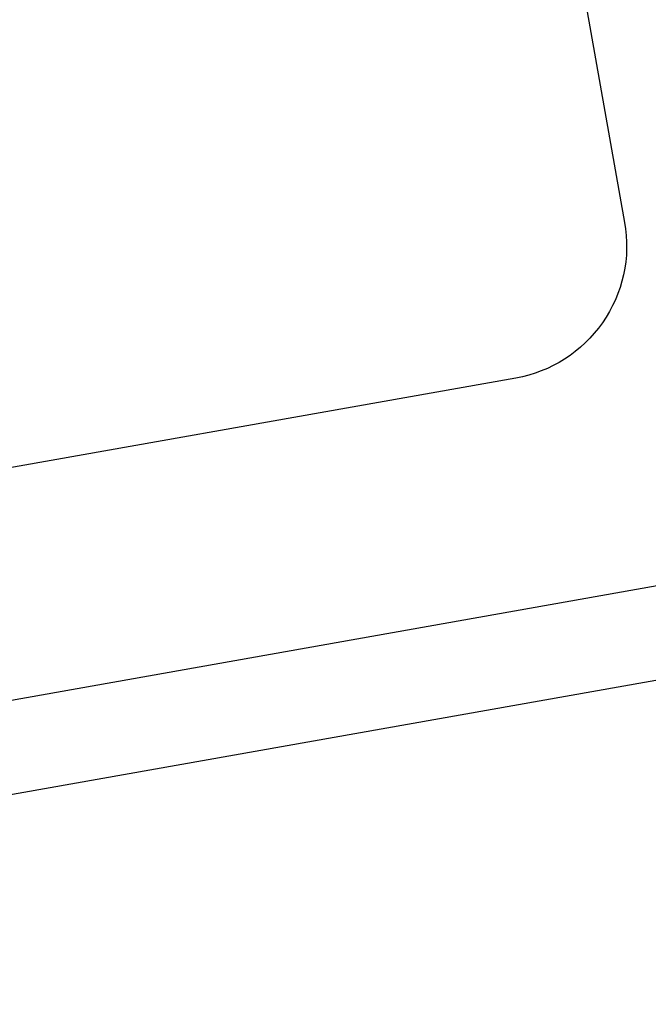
# Model space of a CAD drawing. Header units: millimetres. Extents: x -360149 to 9420325, y 0 to 292181.
# Drawn here: x -194480.217 to -194477.682, y 106316.134 to 106320.096 of the extents above; entities that cross this region are included whole.
import ezdxf
from ezdxf import colors
from ezdxf.entities.mleader import LeaderData, LeaderLine
from ezdxf.math import Vec2, Vec3

# ---------------------------------------------------------------- set-up
doc = ezdxf.new("R2010")
doc.units = ezdxf.units.MM
doc.header["$MEASUREMENT"] = 0
doc.layers.get('0').update_dxf_attribs({"color": 250, "lineweight": 9})
for name, color, linetype, lineweight in [('_АР ТЕКСТ', 250, 'Continuous', 25), ('АР_Отметки', 250, 'Continuous', 15), ('АР_Размеры', 175, 'Continuous', 9), ('АР_Сущ Несущая стена', 202, 'Continuous', 30)]:
    doc.layers.add(name, color=color, linetype=linetype, lineweight=lineweight)
doc.styles.add('ISOCPEUR', font='isocpeur.ttf', dxfattribs={"width": 0.7})

# ---------------------------------------------------------------- blocks, each defined once
blk = doc.blocks.new('_DotSmall')
at = {"color": 0, "linetype": 'ByBlock', "const_width": 0.5}
blk.add_lwpolyline([(-0.0625, 0, 1), (0.0625, 0, 1)], format="xyb", close=True, dxfattribs=at)

msp = doc.modelspace()

# ---------------------------------------------------------------- linework, layer by layer
at = {"layer": 'АР_Размеры', "color": 5, "lineweight": 0, "ltscale": 100, "transparency": 33554687}
for points in [[(-194436.8754, 106328.4356), (-194476.4976, 106321.4131), (-194476.8926, 106320.8478), (-194476.7863, 106320.2476), (-194475.8258, 106320.4178), (-194475.4215, 106318.1368, -0.414362), (-194475.6685, 106317.7835), (-194482.2713, 106316.6132, -0.414326), (-194483.4727, 106317.4528)], [(-194436.8754, 106328.4356), (-194476.4976, 106321.4131), (-194476.8926, 106320.8478), (-194476.7863, 106320.2476), (-194475.8258, 106320.4178), (-194475.4215, 106318.1368, -0.414362), (-194475.6685, 106317.7835), (-194482.2713, 106316.6132, -0.414326), (-194483.4727, 106317.4528)], [(-194436.8754, 106328.4356), (-194476.4976, 106321.4131), (-194476.8926, 106320.8478), (-194476.7863, 106320.2476), (-194475.8258, 106320.4178), (-194475.4215, 106318.1368, -0.414362), (-194475.6685, 106317.7835), (-194482.2713, 106316.6132, -0.414326), (-194483.4727, 106317.4528)], [(-194436.8754, 106328.4356), (-194476.4976, 106321.4131), (-194476.8926, 106320.8478), (-194476.7863, 106320.2476), (-194475.8258, 106320.4178), (-194475.4215, 106318.1368, -0.414362), (-194475.6685, 106317.7835), (-194482.2713, 106316.6132, -0.414326), (-194483.4727, 106317.4528)], [(-194436.8754, 106328.4356), (-194476.4976, 106321.4131), (-194476.8926, 106320.8478), (-194476.7863, 106320.2476), (-194475.8258, 106320.4178), (-194475.4215, 106318.1368, -0.414362), (-194475.6685, 106317.7835), (-194482.2713, 106316.6132, -0.414326), (-194483.4727, 106317.4528)], [(-194436.8754, 106328.4356), (-194476.4976, 106321.4131), (-194476.8926, 106320.8478), (-194476.7863, 106320.2476), (-194475.8258, 106320.4178), (-194475.4215, 106318.1368, -0.414362), (-194475.6685, 106317.7835), (-194482.2713, 106316.6132, -0.414326), (-194483.4727, 106317.4528)], [(-194436.8754, 106328.4356), (-194476.4976, 106321.4131), (-194476.8926, 106320.8478), (-194476.7863, 106320.2476), (-194475.8258, 106320.4178), (-194475.4215, 106318.1368, -0.414362), (-194475.6685, 106317.7835), (-194482.2713, 106316.6132, -0.414326), (-194483.4727, 106317.4528)], [(-194436.8754, 106328.4356), (-194476.4976, 106321.4131), (-194476.8926, 106320.8478), (-194476.7863, 106320.2476), (-194475.8258, 106320.4178), (-194475.4215, 106318.1368, -0.414362), (-194475.6685, 106317.7835), (-194482.2713, 106316.6132, -0.414326), (-194483.4727, 106317.4528)], [(-194436.8754, 106328.4356), (-194476.4976, 106321.4131), (-194476.8926, 106320.8478), (-194476.7863, 106320.2476), (-194475.8258, 106320.4178), (-194475.4215, 106318.1368, -0.414362), (-194475.6685, 106317.7835), (-194482.2713, 106316.6132, -0.414326), (-194483.4727, 106317.4528)], [(-194436.8754, 106328.4356), (-194476.4976, 106321.4131), (-194476.8926, 106320.8478), (-194476.7863, 106320.2476), (-194475.8258, 106320.4178), (-194475.4215, 106318.1368, -0.414362), (-194475.6685, 106317.7835), (-194482.2713, 106316.6132, -0.414326), (-194483.4727, 106317.4528)], [(-194436.8754, 106328.4356), (-194476.4976, 106321.4131), (-194476.8926, 106320.8478), (-194476.7863, 106320.2476), (-194475.8258, 106320.4178), (-194475.4215, 106318.1368, -0.414362), (-194475.6685, 106317.7835), (-194482.2713, 106316.6132, -0.414326), (-194483.4727, 106317.4528)], [(-194436.8754, 106328.4356), (-194476.4976, 106321.4131), (-194476.8926, 106320.8478), (-194476.7863, 106320.2476), (-194475.8258, 106320.4178), (-194475.4215, 106318.1368, -0.414362), (-194475.6685, 106317.7835), (-194482.2713, 106316.6132, -0.414326), (-194483.4727, 106317.4528)], [(-194436.8754, 106328.4356), (-194476.4976, 106321.4131), (-194476.8926, 106320.8478), (-194476.7863, 106320.2476), (-194475.8258, 106320.4178), (-194475.4215, 106318.1368, -0.414362), (-194475.6685, 106317.7835), (-194482.2713, 106316.6132, -0.414326), (-194483.4727, 106317.4528)], [(-194436.8754, 106328.4356), (-194476.4976, 106321.4131), (-194476.8926, 106320.8478), (-194476.7863, 106320.2476), (-194475.8258, 106320.4178), (-194475.4215, 106318.1368, -0.414362), (-194475.6685, 106317.7835), (-194482.2713, 106316.6132, -0.414326), (-194483.4727, 106317.4528)], [(-194436.8754, 106328.4356), (-194476.4976, 106321.4131), (-194476.8926, 106320.8478), (-194476.7863, 106320.2476), (-194475.8258, 106320.4178), (-194475.4215, 106318.1368, -0.414362), (-194475.6685, 106317.7835), (-194482.2713, 106316.6132, -0.414326), (-194483.4727, 106317.4528)], [(-194436.8754, 106328.4356), (-194476.4976, 106321.4131), (-194476.8926, 106320.8478), (-194476.7863, 106320.2476), (-194475.8258, 106320.4178), (-194475.4215, 106318.1368, -0.414362), (-194475.6685, 106317.7835), (-194482.2713, 106316.6132, -0.414326), (-194483.4727, 106317.4528)], [(-194436.8754, 106328.4356), (-194476.4976, 106321.4131), (-194476.8926, 106320.8478), (-194476.7863, 106320.2476), (-194475.8258, 106320.4178), (-194475.4215, 106318.1368, -0.414362), (-194475.6685, 106317.7835), (-194482.2713, 106316.6132, -0.414326), (-194483.4727, 106317.4528)], [(-194436.8754, 106328.4356), (-194476.4976, 106321.4131), (-194476.8926, 106320.8478), (-194476.7863, 106320.2476), (-194475.8258, 106320.4178), (-194475.4215, 106318.1368, -0.414362), (-194475.6685, 106317.7835), (-194482.2713, 106316.6132, -0.414326), (-194483.4727, 106317.4528)], [(-194436.8754, 106328.4356), (-194476.4976, 106321.4131), (-194476.8926, 106320.8478), (-194476.7863, 106320.2476), (-194475.8258, 106320.4178), (-194475.4215, 106318.1368, -0.414362), (-194475.6685, 106317.7835), (-194482.2713, 106316.6132, -0.414326), (-194483.4727, 106317.4528)], [(-194436.8754, 106328.4356), (-194476.4976, 106321.4131), (-194476.8926, 106320.8478), (-194476.7863, 106320.2476), (-194475.8258, 106320.4178), (-194475.4215, 106318.1368, -0.414362), (-194475.6685, 106317.7835), (-194482.2713, 106316.6132, -0.414326), (-194483.4727, 106317.4528)], [(-194436.8754, 106328.4356), (-194476.4976, 106321.4131), (-194476.8926, 106320.8478), (-194476.7863, 106320.2476), (-194475.8258, 106320.4178), (-194475.4215, 106318.1368, -0.414362), (-194475.6685, 106317.7835), (-194482.2713, 106316.6132, -0.414326), (-194483.4727, 106317.4528)], [(-194436.8754, 106328.4356), (-194476.4976, 106321.4131), (-194476.8926, 106320.8478), (-194476.7863, 106320.2476), (-194475.8258, 106320.4178), (-194475.4215, 106318.1368, -0.414362), (-194475.6685, 106317.7835), (-194482.2713, 106316.6132, -0.414326), (-194483.4727, 106317.4528)], [(-194436.8754, 106328.4356), (-194476.4976, 106321.4131), (-194476.8926, 106320.8478), (-194476.7863, 106320.2476), (-194475.8258, 106320.4178), (-194475.4215, 106318.1368, -0.414362), (-194475.6685, 106317.7835), (-194482.2713, 106316.6132, -0.414326), (-194483.4727, 106317.4528)], [(-194436.8754, 106328.4356), (-194476.4976, 106321.4131), (-194476.8926, 106320.8478), (-194476.7863, 106320.2476), (-194475.8258, 106320.4178), (-194475.4215, 106318.1368, -0.414362), (-194475.6685, 106317.7835), (-194482.2713, 106316.6132, -0.414326), (-194483.4727, 106317.4528)], [(-194436.8754, 106328.4356), (-194476.4976, 106321.4131), (-194476.8926, 106320.8478), (-194476.7863, 106320.2476), (-194475.8258, 106320.4178), (-194475.4215, 106318.1368, -0.414362), (-194475.6685, 106317.7835), (-194482.2713, 106316.6132, -0.414326), (-194483.4727, 106317.4528)], [(-194436.8754, 106328.4356), (-194476.4976, 106321.4131), (-194476.8926, 106320.8478), (-194476.7863, 106320.2476), (-194475.8258, 106320.4178), (-194475.4215, 106318.1368, -0.414362), (-194475.6685, 106317.7835), (-194482.2713, 106316.6132, -0.414326), (-194483.4727, 106317.4528)], [(-194436.8754, 106328.4356), (-194476.4976, 106321.4131), (-194476.8926, 106320.8478), (-194476.7863, 106320.2476), (-194475.8258, 106320.4178), (-194475.4215, 106318.1368, -0.414362), (-194475.6685, 106317.7835), (-194482.2713, 106316.6132, -0.414326), (-194483.4727, 106317.4528)], [(-194436.8754, 106328.4356), (-194476.4976, 106321.4131), (-194476.8926, 106320.8478), (-194476.7863, 106320.2476), (-194475.8258, 106320.4178), (-194475.4215, 106318.1368, -0.414362), (-194475.6685, 106317.7835), (-194482.2713, 106316.6132, -0.414326), (-194483.4727, 106317.4528)], [(-194436.8754, 106328.4356), (-194476.4976, 106321.4131), (-194476.8926, 106320.8478), (-194476.7863, 106320.2476), (-194475.8258, 106320.4178), (-194475.4215, 106318.1368, -0.414362), (-194475.6685, 106317.7835), (-194482.2713, 106316.6132, -0.414326), (-194483.4727, 106317.4528)], [(-194436.8754, 106328.4356), (-194476.4976, 106321.4131), (-194476.8926, 106320.8478), (-194476.7863, 106320.2476), (-194475.8258, 106320.4178), (-194475.4215, 106318.1368, -0.414362), (-194475.6685, 106317.7835), (-194482.2713, 106316.6132, -0.414326), (-194483.4727, 106317.4528)], [(-194436.8754, 106328.4356), (-194476.4976, 106321.4131), (-194476.8926, 106320.8478), (-194476.7863, 106320.2476), (-194475.8258, 106320.4178), (-194475.4215, 106318.1368, -0.414362), (-194475.6685, 106317.7835), (-194482.2713, 106316.6132, -0.414326), (-194483.4727, 106317.4528)], [(-194436.8754, 106328.4356), (-194476.4976, 106321.4131), (-194476.8926, 106320.8478), (-194476.7863, 106320.2476), (-194475.8258, 106320.4178), (-194475.4215, 106318.1368, -0.414362), (-194475.6685, 106317.7835), (-194482.2713, 106316.6132, -0.414326), (-194483.4727, 106317.4528)], [(-194436.8754, 106328.4356), (-194476.4976, 106321.4131), (-194476.8926, 106320.8478), (-194476.7863, 106320.2476), (-194475.8258, 106320.4178), (-194475.4215, 106318.1368, -0.414362), (-194475.6685, 106317.7835), (-194482.2713, 106316.6132, -0.414326), (-194483.4727, 106317.4528)], [(-194436.8754, 106328.4356), (-194476.4976, 106321.4131), (-194476.8926, 106320.8478), (-194476.7863, 106320.2476), (-194475.8258, 106320.4178), (-194475.4215, 106318.1368, -0.414362), (-194475.6685, 106317.7835), (-194482.2713, 106316.6132, -0.414326), (-194483.4727, 106317.4528)], [(-194436.8754, 106328.4356), (-194476.4976, 106321.4131), (-194476.8926, 106320.8478), (-194476.7863, 106320.2476), (-194475.8258, 106320.4178), (-194475.4215, 106318.1368, -0.414362), (-194475.6685, 106317.7835), (-194482.2713, 106316.6132, -0.414326), (-194483.4727, 106317.4528)], [(-194436.8754, 106328.4356), (-194476.4976, 106321.4131), (-194476.8926, 106320.8478), (-194476.7863, 106320.2476), (-194475.8258, 106320.4178), (-194475.4215, 106318.1368, -0.414362), (-194475.6685, 106317.7835), (-194482.2713, 106316.6132, -0.414326), (-194483.4727, 106317.4528)], [(-194436.8754, 106328.4356), (-194476.4976, 106321.4131), (-194476.8926, 106320.8478), (-194476.7863, 106320.2476), (-194475.8258, 106320.4178), (-194475.4215, 106318.1368, -0.414362), (-194475.6685, 106317.7835), (-194482.2713, 106316.6132, -0.414326), (-194483.4727, 106317.4528)], [(-194436.8754, 106328.4356), (-194476.4976, 106321.4131), (-194476.8926, 106320.8478), (-194476.7863, 106320.2476), (-194475.8258, 106320.4178), (-194475.4215, 106318.1368, -0.414362), (-194475.6685, 106317.7835), (-194482.2713, 106316.6132, -0.414326), (-194483.4727, 106317.4528)], [(-194436.8754, 106328.4356), (-194476.4976, 106321.4131), (-194476.8926, 106320.8478), (-194476.7863, 106320.2476), (-194475.8258, 106320.4178), (-194475.4215, 106318.1368, -0.414362), (-194475.6685, 106317.7835), (-194482.2713, 106316.6132, -0.414326), (-194483.4727, 106317.4528)], [(-194436.8754, 106328.4356), (-194476.4976, 106321.4131), (-194476.8926, 106320.8478), (-194476.7863, 106320.2476), (-194475.8258, 106320.4178), (-194475.4215, 106318.1368, -0.414362), (-194475.6685, 106317.7835), (-194482.2713, 106316.6132, -0.414326), (-194483.4727, 106317.4528)], [(-194436.8754, 106328.4356), (-194476.4976, 106321.4131), (-194476.8926, 106320.8478), (-194476.7863, 106320.2476), (-194475.8258, 106320.4178), (-194475.4215, 106318.1368, -0.414362), (-194475.6685, 106317.7835), (-194482.2713, 106316.6132, -0.414326), (-194483.4727, 106317.4528)], [(-194436.8754, 106328.4356), (-194476.4976, 106321.4131), (-194476.8926, 106320.8478), (-194476.7863, 106320.2476), (-194475.8258, 106320.4178), (-194475.4215, 106318.1368, -0.414362), (-194475.6685, 106317.7835), (-194482.2713, 106316.6132, -0.414326), (-194483.4727, 106317.4528)], [(-194436.8754, 106328.4356), (-194476.4976, 106321.4131), (-194476.8926, 106320.8478), (-194476.7863, 106320.2476), (-194475.8258, 106320.4178), (-194475.4215, 106318.1368, -0.414362), (-194475.6685, 106317.7835), (-194482.2713, 106316.6132, -0.414326), (-194483.4727, 106317.4528)], [(-194436.8754, 106328.4356), (-194476.4976, 106321.4131), (-194476.8926, 106320.8478), (-194476.7863, 106320.2476), (-194475.8258, 106320.4178), (-194475.4215, 106318.1368, -0.414362), (-194475.6685, 106317.7835), (-194482.2713, 106316.6132, -0.414326), (-194483.4727, 106317.4528)], [(-194436.8754, 106328.4356), (-194476.4976, 106321.4131), (-194476.8926, 106320.8478), (-194476.7863, 106320.2476), (-194475.8258, 106320.4178), (-194475.4215, 106318.1368, -0.414362), (-194475.6685, 106317.7835), (-194482.2713, 106316.6132, -0.414326), (-194483.4727, 106317.4528)], [(-194436.8754, 106328.4356), (-194476.4976, 106321.4131), (-194476.8926, 106320.8478), (-194476.7863, 106320.2476), (-194475.8258, 106320.4178), (-194475.4215, 106318.1368, -0.414362), (-194475.6685, 106317.7835), (-194482.2713, 106316.6132, -0.414326), (-194483.4727, 106317.4528)], [(-194483.1419, 106318.2413), (-194481.7286, 106317.2535, 0.198883), (-194481.3186, 106317.163), (-194477.2369, 106317.8864, 0.198883), (-194476.8829, 106318.1124), (-194475.8952, 106319.5257, 0.668339), (-194476.077, 106319.8105), (-194476.3171, 106319.768, -0.4144), (-194476.5291, 106319.9161), (-194476.7419, 106321.1166, -0.710202), (-194476.0391, 106321.5108, 0.228696), (-194475.682, 106321.4104), (-194466.5085, 106323.0363, 0.414362), (-194466.2616, 106323.3896)], [(-194483.1419, 106318.2413), (-194481.7286, 106317.2535, 0.198883), (-194481.3186, 106317.163), (-194477.2369, 106317.8864, 0.198883), (-194476.8829, 106318.1124), (-194475.8952, 106319.5257, 0.668339), (-194476.077, 106319.8105), (-194476.3171, 106319.768, -0.4144), (-194476.5291, 106319.9161), (-194476.7419, 106321.1166, -0.710202), (-194476.0391, 106321.5108, 0.228696), (-194475.682, 106321.4104), (-194466.5085, 106323.0363, 0.414362), (-194466.2616, 106323.3896)], [(-194483.1419, 106318.2413), (-194481.7286, 106317.2535, 0.198883), (-194481.3186, 106317.163), (-194477.2369, 106317.8864, 0.198883), (-194476.8829, 106318.1124), (-194475.8952, 106319.5257, 0.668339), (-194476.077, 106319.8105), (-194476.3171, 106319.768, -0.4144), (-194476.5291, 106319.9161), (-194476.7419, 106321.1166, -0.710202), (-194476.0391, 106321.5108, 0.228696), (-194475.682, 106321.4104), (-194466.5085, 106323.0363, 0.414362), (-194466.2616, 106323.3896)], [(-194483.1419, 106318.2413), (-194481.7286, 106317.2535, 0.198883), (-194481.3186, 106317.163), (-194477.2369, 106317.8864, 0.198883), (-194476.8829, 106318.1124), (-194475.8952, 106319.5257, 0.668339), (-194476.077, 106319.8105), (-194476.3171, 106319.768, -0.4144), (-194476.5291, 106319.9161), (-194476.7419, 106321.1166, -0.710202), (-194476.0391, 106321.5108, 0.228696), (-194475.682, 106321.4104), (-194466.5085, 106323.0363, 0.414362), (-194466.2616, 106323.3896)], [(-194483.1419, 106318.2413), (-194481.7286, 106317.2535, 0.198883), (-194481.3186, 106317.163), (-194477.2369, 106317.8864, 0.198883), (-194476.8829, 106318.1124), (-194475.8952, 106319.5257, 0.668339), (-194476.077, 106319.8105), (-194476.3171, 106319.768, -0.4144), (-194476.5291, 106319.9161), (-194476.7419, 106321.1166, -0.710202), (-194476.0391, 106321.5108, 0.228696), (-194475.682, 106321.4104), (-194466.5085, 106323.0363, 0.414362), (-194466.2616, 106323.3896)], [(-194483.1419, 106318.2413), (-194481.7286, 106317.2535, 0.198883), (-194481.3186, 106317.163), (-194477.2369, 106317.8864, 0.198883), (-194476.8829, 106318.1124), (-194475.8952, 106319.5257, 0.668339), (-194476.077, 106319.8105), (-194476.3171, 106319.768, -0.4144), (-194476.5291, 106319.9161), (-194476.7419, 106321.1166, -0.710202), (-194476.0391, 106321.5108, 0.228696), (-194475.682, 106321.4104), (-194466.5085, 106323.0363, 0.414362), (-194466.2616, 106323.3896)], [(-194483.1419, 106318.2413), (-194481.7286, 106317.2535, 0.198883), (-194481.3186, 106317.163), (-194477.2369, 106317.8864, 0.198883), (-194476.8829, 106318.1124), (-194475.8952, 106319.5257, 0.668339), (-194476.077, 106319.8105), (-194476.3171, 106319.768, -0.4144), (-194476.5291, 106319.9161), (-194476.7419, 106321.1166, -0.710202), (-194476.0391, 106321.5108, 0.228696), (-194475.682, 106321.4104), (-194466.5085, 106323.0363, 0.414362), (-194466.2616, 106323.3896)], [(-194483.1419, 106318.2413), (-194481.7286, 106317.2535, 0.198883), (-194481.3186, 106317.163), (-194477.2369, 106317.8864, 0.198883), (-194476.8829, 106318.1124), (-194475.8952, 106319.5257, 0.668339), (-194476.077, 106319.8105), (-194476.3171, 106319.768, -0.4144), (-194476.5291, 106319.9161), (-194476.7419, 106321.1166, -0.710202), (-194476.0391, 106321.5108, 0.228696), (-194475.682, 106321.4104), (-194466.5085, 106323.0363, 0.414362), (-194466.2616, 106323.3896)], [(-194483.1419, 106318.2413), (-194481.7286, 106317.2535, 0.198883), (-194481.3186, 106317.163), (-194477.2369, 106317.8864, 0.198883), (-194476.8829, 106318.1124), (-194475.8952, 106319.5257, 0.668339), (-194476.077, 106319.8105), (-194476.3171, 106319.768, -0.4144), (-194476.5291, 106319.9161), (-194476.7419, 106321.1166, -0.710202), (-194476.0391, 106321.5108, 0.228696), (-194475.682, 106321.4104), (-194466.5085, 106323.0363, 0.414362), (-194466.2616, 106323.3896)], [(-194483.1419, 106318.2413), (-194481.7286, 106317.2535, 0.198883), (-194481.3186, 106317.163), (-194477.2369, 106317.8864, 0.198883), (-194476.8829, 106318.1124), (-194475.8952, 106319.5257, 0.668339), (-194476.077, 106319.8105), (-194476.3171, 106319.768, -0.4144), (-194476.5291, 106319.9161), (-194476.7419, 106321.1166, -0.710202), (-194476.0391, 106321.5108, 0.228696), (-194475.682, 106321.4104), (-194466.5085, 106323.0363, 0.414362), (-194466.2616, 106323.3896)], [(-194483.1419, 106318.2413), (-194481.7286, 106317.2535, 0.198883), (-194481.3186, 106317.163), (-194477.2369, 106317.8864, 0.198883), (-194476.8829, 106318.1124), (-194475.8952, 106319.5257, 0.668339), (-194476.077, 106319.8105), (-194476.3171, 106319.768, -0.4144), (-194476.5291, 106319.9161), (-194476.7419, 106321.1166, -0.710202), (-194476.0391, 106321.5108, 0.228696), (-194475.682, 106321.4104), (-194466.5085, 106323.0363, 0.414362), (-194466.2616, 106323.3896)], [(-194483.1419, 106318.2413), (-194481.7286, 106317.2535, 0.198883), (-194481.3186, 106317.163), (-194477.2369, 106317.8864, 0.198883), (-194476.8829, 106318.1124), (-194475.8952, 106319.5257, 0.668339), (-194476.077, 106319.8105), (-194476.3171, 106319.768, -0.4144), (-194476.5291, 106319.9161), (-194476.7419, 106321.1166, -0.710202), (-194476.0391, 106321.5108, 0.228696), (-194475.682, 106321.4104), (-194466.5085, 106323.0363, 0.414362), (-194466.2616, 106323.3896)], [(-194483.1419, 106318.2413), (-194481.7286, 106317.2535, 0.198883), (-194481.3186, 106317.163), (-194477.2369, 106317.8864, 0.198883), (-194476.8829, 106318.1124), (-194475.8952, 106319.5257, 0.668339), (-194476.077, 106319.8105), (-194476.3171, 106319.768, -0.4144), (-194476.5291, 106319.9161), (-194476.7419, 106321.1166, -0.710202), (-194476.0391, 106321.5108, 0.228696), (-194475.682, 106321.4104), (-194466.5085, 106323.0363, 0.414362), (-194466.2616, 106323.3896)], [(-194483.1419, 106318.2413), (-194481.7286, 106317.2535, 0.198883), (-194481.3186, 106317.163), (-194477.2369, 106317.8864, 0.198883), (-194476.8829, 106318.1124), (-194475.8952, 106319.5257, 0.668339), (-194476.077, 106319.8105), (-194476.3171, 106319.768, -0.4144), (-194476.5291, 106319.9161), (-194476.7419, 106321.1166, -0.710202), (-194476.0391, 106321.5108, 0.228696), (-194475.682, 106321.4104), (-194466.5085, 106323.0363, 0.414362), (-194466.2616, 106323.3896)], [(-194483.1419, 106318.2413), (-194481.7286, 106317.2535, 0.198883), (-194481.3186, 106317.163), (-194477.2369, 106317.8864, 0.198883), (-194476.8829, 106318.1124), (-194475.8952, 106319.5257, 0.668339), (-194476.077, 106319.8105), (-194476.3171, 106319.768, -0.4144), (-194476.5291, 106319.9161), (-194476.7419, 106321.1166, -0.710202), (-194476.0391, 106321.5108, 0.228696), (-194475.682, 106321.4104), (-194466.5085, 106323.0363, 0.414362), (-194466.2616, 106323.3896)], [(-194483.1419, 106318.2413), (-194481.7286, 106317.2535, 0.198883), (-194481.3186, 106317.163), (-194477.2369, 106317.8864, 0.198883), (-194476.8829, 106318.1124), (-194475.8952, 106319.5257, 0.668339), (-194476.077, 106319.8105), (-194476.3171, 106319.768, -0.4144), (-194476.5291, 106319.9161), (-194476.7419, 106321.1166, -0.710202), (-194476.0391, 106321.5108, 0.228696), (-194475.682, 106321.4104), (-194466.5085, 106323.0363, 0.414362), (-194466.2616, 106323.3896)], [(-194483.1419, 106318.2413), (-194481.7286, 106317.2535, 0.198883), (-194481.3186, 106317.163), (-194477.2369, 106317.8864, 0.198883), (-194476.8829, 106318.1124), (-194475.8952, 106319.5257, 0.668339), (-194476.077, 106319.8105), (-194476.3171, 106319.768, -0.4144), (-194476.5291, 106319.9161), (-194476.7419, 106321.1166, -0.710202), (-194476.0391, 106321.5108, 0.228696), (-194475.682, 106321.4104), (-194466.5085, 106323.0363, 0.414362), (-194466.2616, 106323.3896)], [(-194483.1419, 106318.2413), (-194481.7286, 106317.2535, 0.198883), (-194481.3186, 106317.163), (-194477.2369, 106317.8864, 0.198883), (-194476.8829, 106318.1124), (-194475.8952, 106319.5257, 0.668339), (-194476.077, 106319.8105), (-194476.3171, 106319.768, -0.4144), (-194476.5291, 106319.9161), (-194476.7419, 106321.1166, -0.710202), (-194476.0391, 106321.5108, 0.228696), (-194475.682, 106321.4104), (-194466.5085, 106323.0363, 0.414362), (-194466.2616, 106323.3896)], [(-194483.1419, 106318.2413), (-194481.7286, 106317.2535, 0.198883), (-194481.3186, 106317.163), (-194477.2369, 106317.8864, 0.198883), (-194476.8829, 106318.1124), (-194475.8952, 106319.5257, 0.668339), (-194476.077, 106319.8105), (-194476.3171, 106319.768, -0.4144), (-194476.5291, 106319.9161), (-194476.7419, 106321.1166, -0.710202), (-194476.0391, 106321.5108, 0.228696), (-194475.682, 106321.4104), (-194466.5085, 106323.0363, 0.414362), (-194466.2616, 106323.3896)], [(-194483.1419, 106318.2413), (-194481.7286, 106317.2535, 0.198883), (-194481.3186, 106317.163), (-194477.2369, 106317.8864, 0.198883), (-194476.8829, 106318.1124), (-194475.8952, 106319.5257, 0.668339), (-194476.077, 106319.8105), (-194476.3171, 106319.768, -0.4144), (-194476.5291, 106319.9161), (-194476.7419, 106321.1166, -0.710202), (-194476.0391, 106321.5108, 0.228696), (-194475.682, 106321.4104), (-194466.5085, 106323.0363, 0.414362), (-194466.2616, 106323.3896)], [(-194483.1419, 106318.2413), (-194481.7286, 106317.2535, 0.198883), (-194481.3186, 106317.163), (-194477.2369, 106317.8864, 0.198883), (-194476.8829, 106318.1124), (-194475.8952, 106319.5257, 0.668339), (-194476.077, 106319.8105), (-194476.3171, 106319.768, -0.4144), (-194476.5291, 106319.9161), (-194476.7419, 106321.1166, -0.710202), (-194476.0391, 106321.5108, 0.228696), (-194475.682, 106321.4104), (-194466.5085, 106323.0363, 0.414362), (-194466.2616, 106323.3896)], [(-194483.1419, 106318.2413), (-194481.7286, 106317.2535, 0.198883), (-194481.3186, 106317.163), (-194477.2369, 106317.8864, 0.198883), (-194476.8829, 106318.1124), (-194475.8952, 106319.5257, 0.668339), (-194476.077, 106319.8105), (-194476.3171, 106319.768, -0.4144), (-194476.5291, 106319.9161), (-194476.7419, 106321.1166, -0.710202), (-194476.0391, 106321.5108, 0.228696), (-194475.682, 106321.4104), (-194466.5085, 106323.0363, 0.414362), (-194466.2616, 106323.3896)], [(-194483.1419, 106318.2413), (-194481.7286, 106317.2535, 0.198883), (-194481.3186, 106317.163), (-194477.2369, 106317.8864, 0.198883), (-194476.8829, 106318.1124), (-194475.8952, 106319.5257, 0.668339), (-194476.077, 106319.8105), (-194476.3171, 106319.768, -0.4144), (-194476.5291, 106319.9161), (-194476.7419, 106321.1166, -0.710202), (-194476.0391, 106321.5108, 0.228696), (-194475.682, 106321.4104), (-194466.5085, 106323.0363, 0.414362), (-194466.2616, 106323.3896)], [(-194483.1419, 106318.2413), (-194481.7286, 106317.2535, 0.198883), (-194481.3186, 106317.163), (-194477.2369, 106317.8864, 0.198883), (-194476.8829, 106318.1124), (-194475.8952, 106319.5257, 0.668339), (-194476.077, 106319.8105), (-194476.3171, 106319.768, -0.4144), (-194476.5291, 106319.9161), (-194476.7419, 106321.1166, -0.710202), (-194476.0391, 106321.5108, 0.228696), (-194475.682, 106321.4104), (-194466.5085, 106323.0363, 0.414362), (-194466.2616, 106323.3896)], [(-194483.1419, 106318.2413), (-194481.7286, 106317.2535, 0.198883), (-194481.3186, 106317.163), (-194477.2369, 106317.8864, 0.198883), (-194476.8829, 106318.1124), (-194475.8952, 106319.5257, 0.668339), (-194476.077, 106319.8105), (-194476.3171, 106319.768, -0.4144), (-194476.5291, 106319.9161), (-194476.7419, 106321.1166, -0.710202), (-194476.0391, 106321.5108, 0.228696), (-194475.682, 106321.4104), (-194466.5085, 106323.0363, 0.414362), (-194466.2616, 106323.3896)], [(-194483.1419, 106318.2413), (-194481.7286, 106317.2535, 0.198883), (-194481.3186, 106317.163), (-194477.2369, 106317.8864, 0.198883), (-194476.8829, 106318.1124), (-194475.8952, 106319.5257, 0.668339), (-194476.077, 106319.8105), (-194476.3171, 106319.768, -0.4144), (-194476.5291, 106319.9161), (-194476.7419, 106321.1166, -0.710202), (-194476.0391, 106321.5108, 0.228696), (-194475.682, 106321.4104), (-194466.5085, 106323.0363, 0.414362), (-194466.2616, 106323.3896)], [(-194483.1419, 106318.2413), (-194481.7286, 106317.2535, 0.198883), (-194481.3186, 106317.163), (-194477.2369, 106317.8864, 0.198883), (-194476.8829, 106318.1124), (-194475.8952, 106319.5257, 0.668339), (-194476.077, 106319.8105), (-194476.3171, 106319.768, -0.4144), (-194476.5291, 106319.9161), (-194476.7419, 106321.1166, -0.710202), (-194476.0391, 106321.5108, 0.228696), (-194475.682, 106321.4104), (-194466.5085, 106323.0363, 0.414362), (-194466.2616, 106323.3896)], [(-194483.1419, 106318.2413), (-194481.7286, 106317.2535, 0.198883), (-194481.3186, 106317.163), (-194477.2369, 106317.8864, 0.198883), (-194476.8829, 106318.1124), (-194475.8952, 106319.5257, 0.668339), (-194476.077, 106319.8105), (-194476.3171, 106319.768, -0.4144), (-194476.5291, 106319.9161), (-194476.7419, 106321.1166, -0.710202), (-194476.0391, 106321.5108, 0.228696), (-194475.682, 106321.4104), (-194466.5085, 106323.0363, 0.414362), (-194466.2616, 106323.3896)], [(-194483.1419, 106318.2413), (-194481.7286, 106317.2535, 0.198883), (-194481.3186, 106317.163), (-194477.2369, 106317.8864, 0.198883), (-194476.8829, 106318.1124), (-194475.8952, 106319.5257, 0.668339), (-194476.077, 106319.8105), (-194476.3171, 106319.768, -0.4144), (-194476.5291, 106319.9161), (-194476.7419, 106321.1166, -0.710202), (-194476.0391, 106321.5108, 0.228696), (-194475.682, 106321.4104), (-194466.5085, 106323.0363, 0.414362), (-194466.2616, 106323.3896)], [(-194483.1419, 106318.2413), (-194481.7286, 106317.2535, 0.198883), (-194481.3186, 106317.163), (-194477.2369, 106317.8864, 0.198883), (-194476.8829, 106318.1124), (-194475.8952, 106319.5257, 0.668339), (-194476.077, 106319.8105), (-194476.3171, 106319.768, -0.4144), (-194476.5291, 106319.9161), (-194476.7419, 106321.1166, -0.710202), (-194476.0391, 106321.5108, 0.228696), (-194475.682, 106321.4104), (-194466.5085, 106323.0363, 0.414362), (-194466.2616, 106323.3896)], [(-194483.1419, 106318.2413), (-194481.7286, 106317.2535, 0.198883), (-194481.3186, 106317.163), (-194477.2369, 106317.8864, 0.198883), (-194476.8829, 106318.1124), (-194475.8952, 106319.5257, 0.668339), (-194476.077, 106319.8105), (-194476.3171, 106319.768, -0.4144), (-194476.5291, 106319.9161), (-194476.7419, 106321.1166, -0.710202), (-194476.0391, 106321.5108, 0.228696), (-194475.682, 106321.4104), (-194466.5085, 106323.0363, 0.414362), (-194466.2616, 106323.3896)], [(-194483.1419, 106318.2413), (-194481.7286, 106317.2535, 0.198883), (-194481.3186, 106317.163), (-194477.2369, 106317.8864, 0.198883), (-194476.8829, 106318.1124), (-194475.8952, 106319.5257, 0.668339), (-194476.077, 106319.8105), (-194476.3171, 106319.768, -0.4144), (-194476.5291, 106319.9161), (-194476.7419, 106321.1166, -0.710202), (-194476.0391, 106321.5108, 0.228696), (-194475.682, 106321.4104), (-194466.5085, 106323.0363, 0.414362), (-194466.2616, 106323.3896)], [(-194483.1419, 106318.2413), (-194481.7286, 106317.2535, 0.198883), (-194481.3186, 106317.163), (-194477.2369, 106317.8864, 0.198883), (-194476.8829, 106318.1124), (-194475.8952, 106319.5257, 0.668339), (-194476.077, 106319.8105), (-194476.3171, 106319.768, -0.4144), (-194476.5291, 106319.9161), (-194476.7419, 106321.1166, -0.710202), (-194476.0391, 106321.5108, 0.228696), (-194475.682, 106321.4104), (-194466.5085, 106323.0363, 0.414362), (-194466.2616, 106323.3896)], [(-194483.1419, 106318.2413), (-194481.7286, 106317.2535, 0.198883), (-194481.3186, 106317.163), (-194477.2369, 106317.8864, 0.198883), (-194476.8829, 106318.1124), (-194475.8952, 106319.5257, 0.668339), (-194476.077, 106319.8105), (-194476.3171, 106319.768, -0.4144), (-194476.5291, 106319.9161), (-194476.7419, 106321.1166, -0.710202), (-194476.0391, 106321.5108, 0.228696), (-194475.682, 106321.4104), (-194466.5085, 106323.0363, 0.414362), (-194466.2616, 106323.3896)], [(-194483.1419, 106318.2413), (-194481.7286, 106317.2535, 0.198883), (-194481.3186, 106317.163), (-194477.2369, 106317.8864, 0.198883), (-194476.8829, 106318.1124), (-194475.8952, 106319.5257, 0.668339), (-194476.077, 106319.8105), (-194476.3171, 106319.768, -0.4144), (-194476.5291, 106319.9161), (-194476.7419, 106321.1166, -0.710202), (-194476.0391, 106321.5108, 0.228696), (-194475.682, 106321.4104), (-194466.5085, 106323.0363, 0.414362), (-194466.2616, 106323.3896)], [(-194483.1419, 106318.2413), (-194481.7286, 106317.2535, 0.198883), (-194481.3186, 106317.163), (-194477.2369, 106317.8864, 0.198883), (-194476.8829, 106318.1124), (-194475.8952, 106319.5257, 0.668339), (-194476.077, 106319.8105), (-194476.3171, 106319.768, -0.4144), (-194476.5291, 106319.9161), (-194476.7419, 106321.1166, -0.710202), (-194476.0391, 106321.5108, 0.228696), (-194475.682, 106321.4104), (-194466.5085, 106323.0363, 0.414362), (-194466.2616, 106323.3896)], [(-194483.1419, 106318.2413), (-194481.7286, 106317.2535, 0.198883), (-194481.3186, 106317.163), (-194477.2369, 106317.8864, 0.198883), (-194476.8829, 106318.1124), (-194475.8952, 106319.5257, 0.668339), (-194476.077, 106319.8105), (-194476.3171, 106319.768, -0.4144), (-194476.5291, 106319.9161), (-194476.7419, 106321.1166, -0.710202), (-194476.0391, 106321.5108, 0.228696), (-194475.682, 106321.4104), (-194466.5085, 106323.0363, 0.414362), (-194466.2616, 106323.3896)], [(-194483.1419, 106318.2413), (-194481.7286, 106317.2535, 0.198883), (-194481.3186, 106317.163), (-194477.2369, 106317.8864, 0.198883), (-194476.8829, 106318.1124), (-194475.8952, 106319.5257, 0.668339), (-194476.077, 106319.8105), (-194476.3171, 106319.768, -0.4144), (-194476.5291, 106319.9161), (-194476.7419, 106321.1166, -0.710202), (-194476.0391, 106321.5108, 0.228696), (-194475.682, 106321.4104), (-194466.5085, 106323.0363, 0.414362), (-194466.2616, 106323.3896)], [(-194483.1419, 106318.2413), (-194481.7286, 106317.2535, 0.198883), (-194481.3186, 106317.163), (-194477.2369, 106317.8864, 0.198883), (-194476.8829, 106318.1124), (-194475.8952, 106319.5257, 0.668339), (-194476.077, 106319.8105), (-194476.3171, 106319.768, -0.4144), (-194476.5291, 106319.9161), (-194476.7419, 106321.1166, -0.710202), (-194476.0391, 106321.5108, 0.228696), (-194475.682, 106321.4104), (-194466.5085, 106323.0363, 0.414362), (-194466.2616, 106323.3896)], [(-194483.1419, 106318.2413), (-194481.7286, 106317.2535, 0.198883), (-194481.3186, 106317.163), (-194477.2369, 106317.8864, 0.198883), (-194476.8829, 106318.1124), (-194475.8952, 106319.5257, 0.668339), (-194476.077, 106319.8105), (-194476.3171, 106319.768, -0.4144), (-194476.5291, 106319.9161), (-194476.7419, 106321.1166, -0.710202), (-194476.0391, 106321.5108, 0.228696), (-194475.682, 106321.4104), (-194466.5085, 106323.0363, 0.414362), (-194466.2616, 106323.3896)], [(-194483.1419, 106318.2413), (-194481.7286, 106317.2535, 0.198883), (-194481.3186, 106317.163), (-194477.2369, 106317.8864, 0.198883), (-194476.8829, 106318.1124), (-194475.8952, 106319.5257, 0.668339), (-194476.077, 106319.8105), (-194476.3171, 106319.768, -0.4144), (-194476.5291, 106319.9161), (-194476.7419, 106321.1166, -0.710202), (-194476.0391, 106321.5108, 0.228696), (-194475.682, 106321.4104), (-194466.5085, 106323.0363, 0.414362), (-194466.2616, 106323.3896)], [(-194483.1419, 106318.2413), (-194481.7286, 106317.2535, 0.198883), (-194481.3186, 106317.163), (-194477.2369, 106317.8864, 0.198883), (-194476.8829, 106318.1124), (-194475.8952, 106319.5257, 0.668339), (-194476.077, 106319.8105), (-194476.3171, 106319.768, -0.4144), (-194476.5291, 106319.9161), (-194476.7419, 106321.1166, -0.710202), (-194476.0391, 106321.5108, 0.228696), (-194475.682, 106321.4104), (-194466.5085, 106323.0363, 0.414362), (-194466.2616, 106323.3896)], [(-194483.1419, 106318.2413), (-194481.7286, 106317.2535, 0.198883), (-194481.3186, 106317.163), (-194477.2369, 106317.8864, 0.198883), (-194476.8829, 106318.1124), (-194475.8952, 106319.5257, 0.668339), (-194476.077, 106319.8105), (-194476.3171, 106319.768, -0.4144), (-194476.5291, 106319.9161), (-194476.7419, 106321.1166, -0.710202), (-194476.0391, 106321.5108, 0.228696), (-194475.682, 106321.4104), (-194466.5085, 106323.0363, 0.414362), (-194466.2616, 106323.3896)], [(-194483.1419, 106318.2413), (-194481.7286, 106317.2535, 0.198883), (-194481.3186, 106317.163), (-194477.2369, 106317.8864, 0.198883), (-194476.8829, 106318.1124), (-194475.8952, 106319.5257, 0.668339), (-194476.077, 106319.8105), (-194476.3171, 106319.768, -0.4144), (-194476.5291, 106319.9161), (-194476.7419, 106321.1166, -0.710202), (-194476.0391, 106321.5108, 0.228696), (-194475.682, 106321.4104), (-194466.5085, 106323.0363, 0.414362), (-194466.2616, 106323.3896)], [(-194483.1419, 106318.2413), (-194481.7286, 106317.2535, 0.198883), (-194481.3186, 106317.163), (-194477.2369, 106317.8864, 0.198883), (-194476.8829, 106318.1124), (-194475.8952, 106319.5257, 0.668339), (-194476.077, 106319.8105), (-194476.3171, 106319.768, -0.4144), (-194476.5291, 106319.9161), (-194476.7419, 106321.1166, -0.710202), (-194476.0391, 106321.5108, 0.228696), (-194475.682, 106321.4104), (-194466.5085, 106323.0363, 0.414362), (-194466.2616, 106323.3896)], [(-194483.1419, 106318.2413), (-194481.7286, 106317.2535, 0.198883), (-194481.3186, 106317.163), (-194477.2369, 106317.8864, 0.198883), (-194476.8829, 106318.1124), (-194475.8952, 106319.5257, 0.668339), (-194476.077, 106319.8105), (-194476.3171, 106319.768, -0.4144), (-194476.5291, 106319.9161), (-194476.7419, 106321.1166, -0.710202), (-194476.0391, 106321.5108, 0.228696), (-194475.682, 106321.4104), (-194466.5085, 106323.0363, 0.414362), (-194466.2616, 106323.3896)]]:
    msp.add_lwpolyline(points, format="xyb", dxfattribs=at)
at = {"layer": 'АР_Размеры', "color": 5}
msp.add_lwpolyline([(-194481.1556, 106320.4825), (-194478.6204, 106320.9318, -0.414214), (-194477.9927, 106320.4931), (-194477.7774, 106319.2785, -0.414214), (-194478.2161, 106318.6508), (-194480.7513, 106318.2014, -0.414214), (-194481.379, 106318.6401), (-194481.5943, 106319.8548, -0.414214)], format="xyb", close=True, dxfattribs=at)
msp.add_lwpolyline([(-194481.1556, 106320.4825), (-194478.6204, 106320.9318, -0.414214), (-194477.9927, 106320.4931), (-194477.7774, 106319.2785, -0.414214), (-194478.2161, 106318.6508), (-194480.7513, 106318.2014, -0.414214), (-194481.379, 106318.6401), (-194481.5943, 106319.8548, -0.414214)], format="xyb", close=True, dxfattribs=at)
msp.add_lwpolyline([(-194481.1556, 106320.4825), (-194478.6204, 106320.9318, -0.414214), (-194477.9927, 106320.4931), (-194477.7774, 106319.2785, -0.414214), (-194478.2161, 106318.6508), (-194480.7513, 106318.2014, -0.414214), (-194481.379, 106318.6401), (-194481.5943, 106319.8548, -0.414214)], format="xyb", close=True, dxfattribs=at)
msp.add_lwpolyline([(-194481.1556, 106320.4825), (-194478.6204, 106320.9318, -0.414214), (-194477.9927, 106320.4931), (-194477.7774, 106319.2785, -0.414214), (-194478.2161, 106318.6508), (-194480.7513, 106318.2014, -0.414214), (-194481.379, 106318.6401), (-194481.5943, 106319.8548, -0.414214)], format="xyb", close=True, dxfattribs=at)
msp.add_lwpolyline([(-194481.1556, 106320.4825), (-194478.6204, 106320.9318, -0.414214), (-194477.9927, 106320.4931), (-194477.7774, 106319.2785, -0.414214), (-194478.2161, 106318.6508), (-194480.7513, 106318.2014, -0.414214), (-194481.379, 106318.6401), (-194481.5943, 106319.8548, -0.414214)], format="xyb", close=True, dxfattribs=at)
msp.add_lwpolyline([(-194481.1556, 106320.4825), (-194478.6204, 106320.9318, -0.414214), (-194477.9927, 106320.4931), (-194477.7774, 106319.2785, -0.414214), (-194478.2161, 106318.6508), (-194480.7513, 106318.2014, -0.414214), (-194481.379, 106318.6401), (-194481.5943, 106319.8548, -0.414214)], format="xyb", close=True, dxfattribs=at)
msp.add_lwpolyline([(-194481.1556, 106320.4825), (-194478.6204, 106320.9318, -0.414214), (-194477.9927, 106320.4931), (-194477.7774, 106319.2785, -0.414214), (-194478.2161, 106318.6508), (-194480.7513, 106318.2014, -0.414214), (-194481.379, 106318.6401), (-194481.5943, 106319.8548, -0.414214)], format="xyb", close=True, dxfattribs=at)
msp.add_lwpolyline([(-194481.1556, 106320.4825), (-194478.6204, 106320.9318, -0.414214), (-194477.9927, 106320.4931), (-194477.7774, 106319.2785, -0.414214), (-194478.2161, 106318.6508), (-194480.7513, 106318.2014, -0.414214), (-194481.379, 106318.6401), (-194481.5943, 106319.8548, -0.414214)], format="xyb", close=True, dxfattribs=at)
msp.add_lwpolyline([(-194481.1556, 106320.4825), (-194478.6204, 106320.9318, -0.414214), (-194477.9927, 106320.4931), (-194477.7774, 106319.2785, -0.414214), (-194478.2161, 106318.6508), (-194480.7513, 106318.2014, -0.414214), (-194481.379, 106318.6401), (-194481.5943, 106319.8548, -0.414214)], format="xyb", close=True, dxfattribs=at)
msp.add_lwpolyline([(-194481.1556, 106320.4825), (-194478.6204, 106320.9318, -0.414214), (-194477.9927, 106320.4931), (-194477.7774, 106319.2785, -0.414214), (-194478.2161, 106318.6508), (-194480.7513, 106318.2014, -0.414214), (-194481.379, 106318.6401), (-194481.5943, 106319.8548, -0.414214)], format="xyb", close=True, dxfattribs=at)
msp.add_lwpolyline([(-194481.1556, 106320.4825), (-194478.6204, 106320.9318, -0.414214), (-194477.9927, 106320.4931), (-194477.7774, 106319.2785, -0.414214), (-194478.2161, 106318.6508), (-194480.7513, 106318.2014, -0.414214), (-194481.379, 106318.6401), (-194481.5943, 106319.8548, -0.414214)], format="xyb", close=True, dxfattribs=at)
msp.add_lwpolyline([(-194481.1556, 106320.4825), (-194478.6204, 106320.9318, -0.414214), (-194477.9927, 106320.4931), (-194477.7774, 106319.2785, -0.414214), (-194478.2161, 106318.6508), (-194480.7513, 106318.2014, -0.414214), (-194481.379, 106318.6401), (-194481.5943, 106319.8548, -0.414214)], format="xyb", close=True, dxfattribs=at)
msp.add_lwpolyline([(-194481.1556, 106320.4825), (-194478.6204, 106320.9318, -0.414214), (-194477.9927, 106320.4931), (-194477.7774, 106319.2785, -0.414214), (-194478.2161, 106318.6508), (-194480.7513, 106318.2014, -0.414214), (-194481.379, 106318.6401), (-194481.5943, 106319.8548, -0.414214)], format="xyb", close=True, dxfattribs=at)
msp.add_lwpolyline([(-194481.1556, 106320.4825), (-194478.6204, 106320.9318, -0.414214), (-194477.9927, 106320.4931), (-194477.7774, 106319.2785, -0.414214), (-194478.2161, 106318.6508), (-194480.7513, 106318.2014, -0.414214), (-194481.379, 106318.6401), (-194481.5943, 106319.8548, -0.414214)], format="xyb", close=True, dxfattribs=at)
msp.add_lwpolyline([(-194481.1556, 106320.4825), (-194478.6204, 106320.9318, -0.414214), (-194477.9927, 106320.4931), (-194477.7774, 106319.2785, -0.414214), (-194478.2161, 106318.6508), (-194480.7513, 106318.2014, -0.414214), (-194481.379, 106318.6401), (-194481.5943, 106319.8548, -0.414214)], format="xyb", close=True, dxfattribs=at)
msp.add_lwpolyline([(-194481.1556, 106320.4825), (-194478.6204, 106320.9318, -0.414214), (-194477.9927, 106320.4931), (-194477.7774, 106319.2785, -0.414214), (-194478.2161, 106318.6508), (-194480.7513, 106318.2014, -0.414214), (-194481.379, 106318.6401), (-194481.5943, 106319.8548, -0.414214)], format="xyb", close=True, dxfattribs=at)
msp.add_lwpolyline([(-194481.1556, 106320.4825), (-194478.6204, 106320.9318, -0.414214), (-194477.9927, 106320.4931), (-194477.7774, 106319.2785, -0.414214), (-194478.2161, 106318.6508), (-194480.7513, 106318.2014, -0.414214), (-194481.379, 106318.6401), (-194481.5943, 106319.8548, -0.414214)], format="xyb", close=True, dxfattribs=at)
msp.add_lwpolyline([(-194481.1556, 106320.4825), (-194478.6204, 106320.9318, -0.414214), (-194477.9927, 106320.4931), (-194477.7774, 106319.2785, -0.414214), (-194478.2161, 106318.6508), (-194480.7513, 106318.2014, -0.414214), (-194481.379, 106318.6401), (-194481.5943, 106319.8548, -0.414214)], format="xyb", close=True, dxfattribs=at)
msp.add_lwpolyline([(-194481.1556, 106320.4825), (-194478.6204, 106320.9318, -0.414214), (-194477.9927, 106320.4931), (-194477.7774, 106319.2785, -0.414214), (-194478.2161, 106318.6508), (-194480.7513, 106318.2014, -0.414214), (-194481.379, 106318.6401), (-194481.5943, 106319.8548, -0.414214)], format="xyb", close=True, dxfattribs=at)
msp.add_lwpolyline([(-194481.1556, 106320.4825), (-194478.6204, 106320.9318, -0.414214), (-194477.9927, 106320.4931), (-194477.7774, 106319.2785, -0.414214), (-194478.2161, 106318.6508), (-194480.7513, 106318.2014, -0.414214), (-194481.379, 106318.6401), (-194481.5943, 106319.8548, -0.414214)], format="xyb", close=True, dxfattribs=at)
msp.add_lwpolyline([(-194481.1556, 106320.4825), (-194478.6204, 106320.9318, -0.414214), (-194477.9927, 106320.4931), (-194477.7774, 106319.2785, -0.414214), (-194478.2161, 106318.6508), (-194480.7513, 106318.2014, -0.414214), (-194481.379, 106318.6401), (-194481.5943, 106319.8548, -0.414214)], format="xyb", close=True, dxfattribs=at)
msp.add_lwpolyline([(-194481.1556, 106320.4825), (-194478.6204, 106320.9318, -0.414214), (-194477.9927, 106320.4931), (-194477.7774, 106319.2785, -0.414214), (-194478.2161, 106318.6508), (-194480.7513, 106318.2014, -0.414214), (-194481.379, 106318.6401), (-194481.5943, 106319.8548, -0.414214)], format="xyb", close=True, dxfattribs=at)
msp.add_lwpolyline([(-194481.1556, 106320.4825), (-194478.6204, 106320.9318, -0.414214), (-194477.9927, 106320.4931), (-194477.7774, 106319.2785, -0.414214), (-194478.2161, 106318.6508), (-194480.7513, 106318.2014, -0.414214), (-194481.379, 106318.6401), (-194481.5943, 106319.8548, -0.414214)], format="xyb", close=True, dxfattribs=at)
msp.add_lwpolyline([(-194481.1556, 106320.4825), (-194478.6204, 106320.9318, -0.414214), (-194477.9927, 106320.4931), (-194477.7774, 106319.2785, -0.414214), (-194478.2161, 106318.6508), (-194480.7513, 106318.2014, -0.414214), (-194481.379, 106318.6401), (-194481.5943, 106319.8548, -0.414214)], format="xyb", close=True, dxfattribs=at)
msp.add_lwpolyline([(-194481.1556, 106320.4825), (-194478.6204, 106320.9318, -0.414214), (-194477.9927, 106320.4931), (-194477.7774, 106319.2785, -0.414214), (-194478.2161, 106318.6508), (-194480.7513, 106318.2014, -0.414214), (-194481.379, 106318.6401), (-194481.5943, 106319.8548, -0.414214)], format="xyb", close=True, dxfattribs=at)
msp.add_lwpolyline([(-194481.1556, 106320.4825), (-194478.6204, 106320.9318, -0.414214), (-194477.9927, 106320.4931), (-194477.7774, 106319.2785, -0.414214), (-194478.2161, 106318.6508), (-194480.7513, 106318.2014, -0.414214), (-194481.379, 106318.6401), (-194481.5943, 106319.8548, -0.414214)], format="xyb", close=True, dxfattribs=at)
msp.add_lwpolyline([(-194481.1556, 106320.4825), (-194478.6204, 106320.9318, -0.414214), (-194477.9927, 106320.4931), (-194477.7774, 106319.2785, -0.414214), (-194478.2161, 106318.6508), (-194480.7513, 106318.2014, -0.414214), (-194481.379, 106318.6401), (-194481.5943, 106319.8548, -0.414214)], format="xyb", close=True, dxfattribs=at)
msp.add_lwpolyline([(-194481.1556, 106320.4825), (-194478.6204, 106320.9318, -0.414214), (-194477.9927, 106320.4931), (-194477.7774, 106319.2785, -0.414214), (-194478.2161, 106318.6508), (-194480.7513, 106318.2014, -0.414214), (-194481.379, 106318.6401), (-194481.5943, 106319.8548, -0.414214)], format="xyb", close=True, dxfattribs=at)
msp.add_lwpolyline([(-194481.1556, 106320.4825), (-194478.6204, 106320.9318, -0.414214), (-194477.9927, 106320.4931), (-194477.7774, 106319.2785, -0.414214), (-194478.2161, 106318.6508), (-194480.7513, 106318.2014, -0.414214), (-194481.379, 106318.6401), (-194481.5943, 106319.8548, -0.414214)], format="xyb", close=True, dxfattribs=at)
msp.add_lwpolyline([(-194481.1556, 106320.4825), (-194478.6204, 106320.9318, -0.414214), (-194477.9927, 106320.4931), (-194477.7774, 106319.2785, -0.414214), (-194478.2161, 106318.6508), (-194480.7513, 106318.2014, -0.414214), (-194481.379, 106318.6401), (-194481.5943, 106319.8548, -0.414214)], format="xyb", close=True, dxfattribs=at)
msp.add_lwpolyline([(-194481.1556, 106320.4825), (-194478.6204, 106320.9318, -0.414214), (-194477.9927, 106320.4931), (-194477.7774, 106319.2785, -0.414214), (-194478.2161, 106318.6508), (-194480.7513, 106318.2014, -0.414214), (-194481.379, 106318.6401), (-194481.5943, 106319.8548, -0.414214)], format="xyb", close=True, dxfattribs=at)
msp.add_lwpolyline([(-194481.1556, 106320.4825), (-194478.6204, 106320.9318, -0.414214), (-194477.9927, 106320.4931), (-194477.7774, 106319.2785, -0.414214), (-194478.2161, 106318.6508), (-194480.7513, 106318.2014, -0.414214), (-194481.379, 106318.6401), (-194481.5943, 106319.8548, -0.414214)], format="xyb", close=True, dxfattribs=at)
msp.add_lwpolyline([(-194481.1556, 106320.4825), (-194478.6204, 106320.9318, -0.414214), (-194477.9927, 106320.4931), (-194477.7774, 106319.2785, -0.414214), (-194478.2161, 106318.6508), (-194480.7513, 106318.2014, -0.414214), (-194481.379, 106318.6401), (-194481.5943, 106319.8548, -0.414214)], format="xyb", close=True, dxfattribs=at)
msp.add_lwpolyline([(-194481.1556, 106320.4825), (-194478.6204, 106320.9318, -0.414214), (-194477.9927, 106320.4931), (-194477.7774, 106319.2785, -0.414214), (-194478.2161, 106318.6508), (-194480.7513, 106318.2014, -0.414214), (-194481.379, 106318.6401), (-194481.5943, 106319.8548, -0.414214)], format="xyb", close=True, dxfattribs=at)
msp.add_lwpolyline([(-194481.1556, 106320.4825), (-194478.6204, 106320.9318, -0.414214), (-194477.9927, 106320.4931), (-194477.7774, 106319.2785, -0.414214), (-194478.2161, 106318.6508), (-194480.7513, 106318.2014, -0.414214), (-194481.379, 106318.6401), (-194481.5943, 106319.8548, -0.414214)], format="xyb", close=True, dxfattribs=at)
msp.add_lwpolyline([(-194481.1556, 106320.4825), (-194478.6204, 106320.9318, -0.414214), (-194477.9927, 106320.4931), (-194477.7774, 106319.2785, -0.414214), (-194478.2161, 106318.6508), (-194480.7513, 106318.2014, -0.414214), (-194481.379, 106318.6401), (-194481.5943, 106319.8548, -0.414214)], format="xyb", close=True, dxfattribs=at)
msp.add_lwpolyline([(-194481.1556, 106320.4825), (-194478.6204, 106320.9318, -0.414214), (-194477.9927, 106320.4931), (-194477.7774, 106319.2785, -0.414214), (-194478.2161, 106318.6508), (-194480.7513, 106318.2014, -0.414214), (-194481.379, 106318.6401), (-194481.5943, 106319.8548, -0.414214)], format="xyb", close=True, dxfattribs=at)
msp.add_lwpolyline([(-194481.1556, 106320.4825), (-194478.6204, 106320.9318, -0.414214), (-194477.9927, 106320.4931), (-194477.7774, 106319.2785, -0.414214), (-194478.2161, 106318.6508), (-194480.7513, 106318.2014, -0.414214), (-194481.379, 106318.6401), (-194481.5943, 106319.8548, -0.414214)], format="xyb", close=True, dxfattribs=at)
msp.add_lwpolyline([(-194481.1556, 106320.4825), (-194478.6204, 106320.9318, -0.414214), (-194477.9927, 106320.4931), (-194477.7774, 106319.2785, -0.414214), (-194478.2161, 106318.6508), (-194480.7513, 106318.2014, -0.414214), (-194481.379, 106318.6401), (-194481.5943, 106319.8548, -0.414214)], format="xyb", close=True, dxfattribs=at)
msp.add_lwpolyline([(-194481.1556, 106320.4825), (-194478.6204, 106320.9318, -0.414214), (-194477.9927, 106320.4931), (-194477.7774, 106319.2785, -0.414214), (-194478.2161, 106318.6508), (-194480.7513, 106318.2014, -0.414214), (-194481.379, 106318.6401), (-194481.5943, 106319.8548, -0.414214)], format="xyb", close=True, dxfattribs=at)
msp.add_lwpolyline([(-194481.1556, 106320.4825), (-194478.6204, 106320.9318, -0.414214), (-194477.9927, 106320.4931), (-194477.7774, 106319.2785, -0.414214), (-194478.2161, 106318.6508), (-194480.7513, 106318.2014, -0.414214), (-194481.379, 106318.6401), (-194481.5943, 106319.8548, -0.414214)], format="xyb", close=True, dxfattribs=at)
msp.add_lwpolyline([(-194481.1556, 106320.4825), (-194478.6204, 106320.9318, -0.414214), (-194477.9927, 106320.4931), (-194477.7774, 106319.2785, -0.414214), (-194478.2161, 106318.6508), (-194480.7513, 106318.2014, -0.414214), (-194481.379, 106318.6401), (-194481.5943, 106319.8548, -0.414214)], format="xyb", close=True, dxfattribs=at)
msp.add_lwpolyline([(-194481.1556, 106320.4825), (-194478.6204, 106320.9318, -0.414214), (-194477.9927, 106320.4931), (-194477.7774, 106319.2785, -0.414214), (-194478.2161, 106318.6508), (-194480.7513, 106318.2014, -0.414214), (-194481.379, 106318.6401), (-194481.5943, 106319.8548, -0.414214)], format="xyb", close=True, dxfattribs=at)
msp.add_lwpolyline([(-194481.1556, 106320.4825), (-194478.6204, 106320.9318, -0.414214), (-194477.9927, 106320.4931), (-194477.7774, 106319.2785, -0.414214), (-194478.2161, 106318.6508), (-194480.7513, 106318.2014, -0.414214), (-194481.379, 106318.6401), (-194481.5943, 106319.8548, -0.414214)], format="xyb", close=True, dxfattribs=at)
msp.add_lwpolyline([(-194481.1556, 106320.4825), (-194478.6204, 106320.9318, -0.414214), (-194477.9927, 106320.4931), (-194477.7774, 106319.2785, -0.414214), (-194478.2161, 106318.6508), (-194480.7513, 106318.2014, -0.414214), (-194481.379, 106318.6401), (-194481.5943, 106319.8548, -0.414214)], format="xyb", close=True, dxfattribs=at)
msp.add_lwpolyline([(-194481.1556, 106320.4825), (-194478.6204, 106320.9318, -0.414214), (-194477.9927, 106320.4931), (-194477.7774, 106319.2785, -0.414214), (-194478.2161, 106318.6508), (-194480.7513, 106318.2014, -0.414214), (-194481.379, 106318.6401), (-194481.5943, 106319.8548, -0.414214)], format="xyb", close=True, dxfattribs=at)
at = {"layer": 'АР_Сущ Несущая стена', "lineweight": 18, "ltscale": 100}
msp.add_arc((-197116.3547, 115484.5893), 9778.6546, 272.59254797, 356.63539137, dxfattribs=at)

# ---------------------------------------------------------------- leaders
at = {"layer": '_АР ТЕКСТ'}
ml = msp.add_multileader_mtext('Standard', dxfattribs=at)
ml.set_content('{\\W0.8;-2,550}', color=256, style='ISOCPEUR')
ml.set_leader_properties(color=256, linetype='Continuous', lineweight=-1)
ml.set_arrow_properties(name='DOTSMALL')
ml.build(insert=Vec2(0, 0))
ml.multileader.update_dxf_attribs({"has_text_frame": 1, "text_left_attachment_type": 4, "text_right_attachment_type": 4, "dogleg_length": 100, "arrow_head_size": 180})
ctx = ml.context
ctx.base_point, ctx.char_height, ctx.arrow_head_size, ctx.landing_gap_size, ctx.plane_origin = Vec3(-314736.0149, 120073.2763, -1.9618), 250, 180, 50, Vec3(-314255.6815, 117829.2579, -1.9618)
ctx.left_attachment, ctx.right_attachment = 4, 4
notes = []
notes.append((ctx, [(0, (0, 0, 0), (0, 0), (1, 0), 1, [])]))
ctx.mtext.insert, ctx.mtext.width, ctx.mtext.defined_height, ctx.mtext.line_spacing_style, ctx.mtext.flow_direction = Vec3(-314686.0149, 120406.6097, -1.9618), 801.086406, 330.7096, 2, 5
at = {"layer": 'АР_Отметки'}
ml = msp.add_multileader_mtext('Standard', dxfattribs=at)
ml.set_content('{\\W0.8;-2,250}', color=256, style='ISOCPEUR')
ml.set_leader_properties(color=256, linetype='Continuous', lineweight=-1)
ml.set_arrow_properties(name='DOTSMALL')
ml.build(insert=Vec2(0, 0))
ml.multileader.update_dxf_attribs({"has_text_frame": 1, "text_left_attachment_type": 4, "text_right_attachment_type": 4, "dogleg_length": 100, "arrow_head_size": 180})
ctx = ml.context
ctx.base_point, ctx.char_height, ctx.arrow_head_size, ctx.landing_gap_size, ctx.plane_origin = Vec3(-296774.1427, 128156.9545), 250, 180, 50, Vec3(-296855.5361, 126878.8352)
ctx.left_attachment, ctx.right_attachment = 4, 4
notes.append((ctx, [(0, (0, 0, 0), (0, 0), (1, 0), 1, [])]))
ctx.mtext.insert, ctx.mtext.width, ctx.mtext.defined_height, ctx.mtext.line_spacing_style, ctx.mtext.flow_direction = Vec3(-296724.1427, 128490.2878), 769.988959, 343.8884, 2, 5
ml = msp.add_multileader_mtext('Standard', dxfattribs=at)
ml.set_content('{\\W0.8;-2,250}', color=256, style='ISOCPEUR')
ml.set_leader_properties(color=256, linetype='Continuous', lineweight=-1)
ml.set_arrow_properties(name='DOTSMALL')
ml.build(insert=Vec2(0, 0))
ml.multileader.update_dxf_attribs({"has_text_frame": 1, "text_left_attachment_type": 4, "text_right_attachment_type": 4, "dogleg_length": 100, "arrow_head_size": 180})
ctx = ml.context
ctx.base_point, ctx.char_height, ctx.arrow_head_size, ctx.landing_gap_size, ctx.plane_origin = Vec3(-335903.2474, 116985.8569, 0), 250, 180, 50, Vec3(-337173.9636, 115928.7627, 0)
ctx.left_attachment, ctx.right_attachment = 4, 4
notes.append((ctx, [(0, (0, 0, 0), (0, 0), (1, 0), 1, [])]))
ctx.mtext.insert, ctx.mtext.width, ctx.mtext.defined_height, ctx.mtext.line_spacing_style, ctx.mtext.flow_direction = Vec3(-335853.2474, 117319.1902, 0), 769.988959, 343.8884, 2, 5
ml = msp.add_multileader_mtext('Standard', dxfattribs=at)
ml.set_content('{\\W0.8;-2,650}', color=256, style='ISOCPEUR')
ml.set_leader_properties(color=256, linetype='Continuous', lineweight=-1)
ml.set_arrow_properties(name='DOTSMALL')
ml.build(insert=Vec2(0, 0))
ml.multileader.update_dxf_attribs({"has_text_frame": 1, "text_left_attachment_type": 4, "text_right_attachment_type": 4, "dogleg_length": 100, "arrow_head_size": 180})
ctx = ml.context
ctx.base_point, ctx.char_height, ctx.arrow_head_size, ctx.landing_gap_size, ctx.plane_origin = Vec3(-302334.9623, 113770.4184), 250, 180, 50, Vec3(-302336.2564, 112502.8542)
ctx.left_attachment, ctx.right_attachment = 4, 4
notes.append((ctx, [(0, (0, 0, 0), (0, 0), (1, 0), 1, [])]))
ctx.mtext.insert, ctx.mtext.width, ctx.mtext.defined_height, ctx.mtext.line_spacing_style, ctx.mtext.flow_direction = Vec3(-302284.9623, 114103.7517), 881.185779, 430.9869, 2, 5
for ctx, leaders in notes:
    for number, flags, end, landing, length, lines in leaders:
        leader = LeaderData()
        leader.index, (leader.has_last_leader_line, leader.has_dogleg_vector, leader.attachment_direction) = number, flags
        leader.last_leader_point, leader.dogleg_vector, leader.dogleg_length = Vec3(end), Vec3(landing), length
        for number, points, colour, breaks in lines:
            line = LeaderLine()
            line.index, line.vertices, line.color, line.breaks = number, Vec3.list(points), colors.encode_raw_color(colour), breaks
            leader.lines.append(line)
        ctx.leaders.append(leader)

doc.saveas('drawing.dxf')
